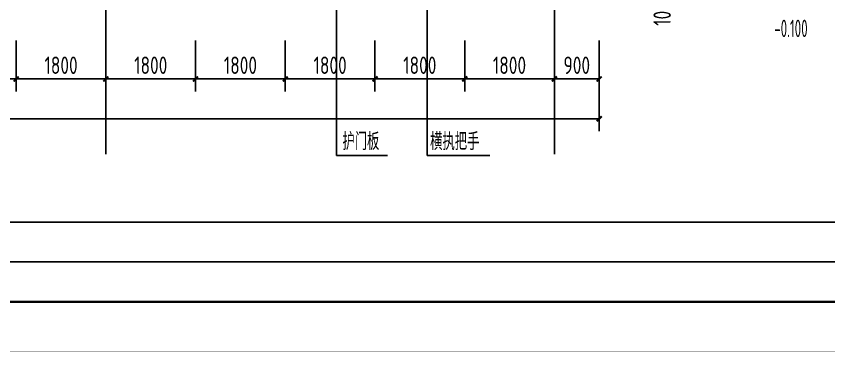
# Model space of a CAD drawing. Extents: x -280168 to 205214, y -148835 to -64913.
# Drawn here: x -137331 to -121024, y -148835 to -142102 of the extents above; entities that cross this region are included whole.
import ezdxf

# ---------------------------------------------------------------- set-up
doc = ezdxf.new("R2010")
doc.units = 0
doc.header["$LTSCALE"] = 1000
doc.header["$MEASUREMENT"] = 0
for name, color, linetype in [('01-标注_尺寸', 124, 'Continuous'), ('01-标注_符号', 200, 'Continuous'), ('02-TEXT_标注', 130, 'Continuous'), ('A-0-图名图例', 2, 'Continuous')]:
    doc.layers.add(name, color=color, linetype=linetype)
doc.layers.add('04-不打印_辅助线', color=165, linetype='Continuous', plot=False)
doc.styles.add('_TCH_DIM', font='ros1.shx', dxfattribs={"width": 0.75, "bigfont": 'jd.shx'})
doc.styles.add('_TCH_DIM_T3', font='ros1.shx', dxfattribs={"width": 0.85, "bigfont": 'jd.shx'})
doc.dimstyles.new('_TCH_ARCH&&100', dxfattribs={"dimtxt": 350, "dimasz": 100, "dimexe": 250, "dimexo": 300, "dimgap": 100, "dimtad": 1, "dimdec": 0, "dimzin": 0, "dimdsep": 46, "dimtxsty": '_TCH_DIM_T3', "dimblk": 'ARCHTICK', "dimcen": 0.09, "dimclrt": 7, "dimazin": 2, "dimtfac": 1, "dimtdec": 0, "dimtix": 1, "dimtmove": 2, "dimatfit": 3, "dimfxl": 0, "dimtolj": 1, "dimtzin": 0, "dimarcsym": 0})

# ---------------------------------------------------------------- blocks, each defined once
blk = doc.blocks.new('图框-A1')
for points, const_width in [([(0, 0), (841, 0), (841, 594), (0, 594)], 0.05), ([(766, 584), (25, 584), (25, 10), (766, 10)], 0.5)]:
    blk.add_lwpolyline(points, close=True, dxfattribs=dict(const_width=const_width))
blk = doc.blocks.new('_ArchTick')
at = {"color": 0, "linetype": 'ByBlock', "const_width": 0.4}
blk.add_lwpolyline([(-0.5, -0.5), (0.5, 0.5)], dxfattribs=at)
blk = doc.blocks.new('*D1190')
at = {"layer": '01-标注_尺寸', "color": 0, "lineweight": -2, "transparency": 16777216}
for p, q in [((-139131, -142592), (-139131, -143611)), ((-137331, -142592), (-137331, -143611)), ((-139131, -143361), (-137331, -143361))]:
    blk.add_line(p, q, dxfattribs=at)
at = {"layer": 'Defpoints', "color": 0, "transparency": 16777216}
for p in [(-139131, -142292), (-137331, -142292), (-137331, -143361)]:
    blk.add_point(p, dxfattribs=at)
at = {"layer": '01-标注_尺寸', "color": 0, "lineweight": -2, "transparency": 16777216, "xscale": 100, "yscale": 100, "zscale": 100, "rotation": 180}
blk.add_blockref('_ArchTick', (-139131, -143361), dxfattribs=at)
at = {"layer": '01-标注_尺寸', "color": 0, "lineweight": -2, "transparency": 16777216, "xscale": 100, "yscale": 100, "zscale": 100}
blk.add_blockref('_ArchTick', (-137331, -143361), dxfattribs=at)
at = {"layer": '01-标注_尺寸', "color": 7, "transparency": 16777216, "insert": (-138231, -143086), "char_height": 350, "attachment_point": 5, "style": '_TCH_DIM_T3'}
blk.add_mtext('\\A1;1800', dxfattribs=at)
blk = doc.blocks.new('*D1191')
at = {"layer": '01-标注_尺寸', "color": 0, "lineweight": -2, "transparency": 16777216}
for p, q in [((-137331, -142592), (-137331, -143611)), ((-135531, -142592), (-135531, -143611)), ((-137331, -143361), (-135531, -143361))]:
    blk.add_line(p, q, dxfattribs=at)
at = {"layer": 'Defpoints', "color": 0, "transparency": 16777216}
for p in [(-137331, -142292), (-135531, -142292), (-135531, -143361)]:
    blk.add_point(p, dxfattribs=at)
at = {"layer": '01-标注_尺寸', "color": 0, "lineweight": -2, "transparency": 16777216, "xscale": 100, "yscale": 100, "zscale": 100, "rotation": 180}
blk.add_blockref('_ArchTick', (-137331, -143361), dxfattribs=at)
at = {"layer": '01-标注_尺寸', "color": 0, "lineweight": -2, "transparency": 16777216, "xscale": 100, "yscale": 100, "zscale": 100}
blk.add_blockref('_ArchTick', (-135531, -143361), dxfattribs=at)
at = {"layer": '01-标注_尺寸', "color": 7, "transparency": 16777216, "insert": (-136431, -143086), "char_height": 350, "attachment_point": 5, "style": '_TCH_DIM_T3'}
blk.add_mtext('\\A1;1800', dxfattribs=at)
blk = doc.blocks.new('*D1192')
at = {"layer": '01-标注_尺寸', "color": 0, "lineweight": -2, "transparency": 16777216}
for p, q in [((-135531, -142592), (-135531, -143611)), ((-133731, -142592), (-133731, -143611)), ((-135531, -143361), (-133731, -143361))]:
    blk.add_line(p, q, dxfattribs=at)
at = {"layer": 'Defpoints', "color": 0, "transparency": 16777216}
for p in [(-135531, -142292), (-133731, -142292), (-133731, -143361)]:
    blk.add_point(p, dxfattribs=at)
at = {"layer": '01-标注_尺寸', "color": 0, "lineweight": -2, "transparency": 16777216, "xscale": 100, "yscale": 100, "zscale": 100, "rotation": 180}
blk.add_blockref('_ArchTick', (-135531, -143361), dxfattribs=at)
at = {"layer": '01-标注_尺寸', "color": 0, "lineweight": -2, "transparency": 16777216, "xscale": 100, "yscale": 100, "zscale": 100}
blk.add_blockref('_ArchTick', (-133731, -143361), dxfattribs=at)
at = {"layer": '01-标注_尺寸', "color": 7, "transparency": 16777216, "insert": (-134631, -143086), "char_height": 350, "attachment_point": 5, "style": '_TCH_DIM_T3'}
blk.add_mtext('\\A1;1800', dxfattribs=at)
blk = doc.blocks.new('*D1193')
at = {"layer": '01-标注_尺寸', "color": 0, "lineweight": -2, "transparency": 16777216}
for p, q in [((-133731, -142592), (-133731, -143611)), ((-131931, -142592), (-131931, -143611)), ((-133731, -143361), (-131931, -143361))]:
    blk.add_line(p, q, dxfattribs=at)
at = {"layer": 'Defpoints', "color": 0, "transparency": 16777216}
for p in [(-133731, -142292), (-131931, -142292), (-131931, -143361)]:
    blk.add_point(p, dxfattribs=at)
at = {"layer": '01-标注_尺寸', "color": 0, "lineweight": -2, "transparency": 16777216, "xscale": 100, "yscale": 100, "zscale": 100, "rotation": 180}
blk.add_blockref('_ArchTick', (-133731, -143361), dxfattribs=at)
at = {"layer": '01-标注_尺寸', "color": 0, "lineweight": -2, "transparency": 16777216, "xscale": 100, "yscale": 100, "zscale": 100}
blk.add_blockref('_ArchTick', (-131931, -143361), dxfattribs=at)
at = {"layer": '01-标注_尺寸', "color": 7, "transparency": 16777216, "insert": (-132831, -143086), "char_height": 350, "attachment_point": 5, "style": '_TCH_DIM_T3'}
blk.add_mtext('\\A1;1800', dxfattribs=at)
blk = doc.blocks.new('*D1194')
at = {"layer": '01-标注_尺寸', "color": 0, "lineweight": -2, "transparency": 16777216}
for p, q in [((-131931, -142592), (-131931, -143611)), ((-130131, -142592), (-130131, -143611)), ((-131931, -143361), (-130131, -143361))]:
    blk.add_line(p, q, dxfattribs=at)
at = {"layer": 'Defpoints', "color": 0, "transparency": 16777216}
for p in [(-131931, -142292), (-130131, -142292), (-130131, -143361)]:
    blk.add_point(p, dxfattribs=at)
at = {"layer": '01-标注_尺寸', "color": 0, "lineweight": -2, "transparency": 16777216, "xscale": 100, "yscale": 100, "zscale": 100, "rotation": 180}
blk.add_blockref('_ArchTick', (-131931, -143361), dxfattribs=at)
at = {"layer": '01-标注_尺寸', "color": 0, "lineweight": -2, "transparency": 16777216, "xscale": 100, "yscale": 100, "zscale": 100}
blk.add_blockref('_ArchTick', (-130131, -143361), dxfattribs=at)
at = {"layer": '01-标注_尺寸', "color": 7, "transparency": 16777216, "insert": (-131031, -143086), "char_height": 350, "attachment_point": 5, "style": '_TCH_DIM_T3'}
blk.add_mtext('\\A1;1800', dxfattribs=at)
blk = doc.blocks.new('*D1195')
at = {"layer": '01-标注_尺寸', "color": 0, "lineweight": -2, "transparency": 16777216}
for p, q in [((-130131, -142592), (-130131, -143611)), ((-128331, -142592), (-128331, -143611)), ((-130131, -143361), (-128331, -143361))]:
    blk.add_line(p, q, dxfattribs=at)
at = {"layer": 'Defpoints', "color": 0, "transparency": 16777216}
for p in [(-130131, -142292), (-128331, -142292), (-128331, -143361)]:
    blk.add_point(p, dxfattribs=at)
at = {"layer": '01-标注_尺寸', "color": 0, "lineweight": -2, "transparency": 16777216, "xscale": 100, "yscale": 100, "zscale": 100, "rotation": 180}
blk.add_blockref('_ArchTick', (-130131, -143361), dxfattribs=at)
at = {"layer": '01-标注_尺寸', "color": 0, "lineweight": -2, "transparency": 16777216, "xscale": 100, "yscale": 100, "zscale": 100}
blk.add_blockref('_ArchTick', (-128331, -143361), dxfattribs=at)
at = {"layer": '01-标注_尺寸', "color": 7, "transparency": 16777216, "insert": (-129231, -143086), "char_height": 350, "attachment_point": 5, "style": '_TCH_DIM_T3'}
blk.add_mtext('\\A1;1800', dxfattribs=at)
blk = doc.blocks.new('*D1196')
at = {"layer": '01-标注_尺寸', "color": 0, "lineweight": -2, "transparency": 16777216}
for p, q in [((-128331, -142592), (-128331, -143611)), ((-126531, -142592), (-126531, -143611)), ((-128331, -143361), (-126531, -143361))]:
    blk.add_line(p, q, dxfattribs=at)
at = {"layer": 'Defpoints', "color": 0, "transparency": 16777216}
for p in [(-128331, -142292), (-126531, -142292), (-126531, -143361)]:
    blk.add_point(p, dxfattribs=at)
at = {"layer": '01-标注_尺寸', "color": 0, "lineweight": -2, "transparency": 16777216, "xscale": 100, "yscale": 100, "zscale": 100, "rotation": 180}
blk.add_blockref('_ArchTick', (-128331, -143361), dxfattribs=at)
at = {"layer": '01-标注_尺寸', "color": 0, "lineweight": -2, "transparency": 16777216, "xscale": 100, "yscale": 100, "zscale": 100}
blk.add_blockref('_ArchTick', (-126531, -143361), dxfattribs=at)
at = {"layer": '01-标注_尺寸', "color": 7, "transparency": 16777216, "insert": (-127431, -143086), "char_height": 350, "attachment_point": 5, "style": '_TCH_DIM_T3'}
blk.add_mtext('\\A1;1800', dxfattribs=at)
blk = doc.blocks.new('*D1197')
at = {"layer": '01-标注_尺寸', "color": 0, "lineweight": -2, "transparency": 16777216}
for p, q in [((-126531, -142592), (-126531, -143611)), ((-125631, -142592), (-125631, -143611)), ((-126531, -143361), (-125631, -143361))]:
    blk.add_line(p, q, dxfattribs=at)
at = {"layer": 'Defpoints', "color": 0, "transparency": 16777216}
for p in [(-126531, -142292), (-125631, -142292), (-125631, -143361)]:
    blk.add_point(p, dxfattribs=at)
at = {"layer": '01-标注_尺寸', "color": 0, "lineweight": -2, "transparency": 16777216, "xscale": 100, "yscale": 100, "zscale": 100, "rotation": 180}
blk.add_blockref('_ArchTick', (-126531, -143361), dxfattribs=at)
at = {"layer": '01-标注_尺寸', "color": 0, "lineweight": -2, "transparency": 16777216, "xscale": 100, "yscale": 100, "zscale": 100}
blk.add_blockref('_ArchTick', (-125631, -143361), dxfattribs=at)
at = {"layer": '01-标注_尺寸', "color": 7, "transparency": 16777216, "insert": (-126081, -143086), "char_height": 350, "attachment_point": 5, "style": '_TCH_DIM_T3'}
blk.add_mtext('\\A1;900', dxfattribs=at)
blk = doc.blocks.new('*D1198')
at = {"layer": '01-标注_尺寸', "color": 0, "lineweight": -2, "transparency": 16777216}
for p, q in [((-161931, -142916), (-161931, -144411)), ((-125631, -142916), (-125631, -144411)), ((-161931, -144161), (-125631, -144161))]:
    blk.add_line(p, q, dxfattribs=at)
at = {"layer": 'Defpoints', "color": 0, "transparency": 16777216}
for p in [(-161931, -142616), (-125631, -142616), (-125631, -144161)]:
    blk.add_point(p, dxfattribs=at)
at = {"layer": '01-标注_尺寸', "color": 0, "lineweight": -2, "transparency": 16777216, "xscale": 100, "yscale": 100, "zscale": 100, "rotation": 180}
blk.add_blockref('_ArchTick', (-161931, -144161), dxfattribs=at)
at = {"layer": '01-标注_尺寸', "color": 0, "lineweight": -2, "transparency": 16777216, "xscale": 100, "yscale": 100, "zscale": 100}
blk.add_blockref('_ArchTick', (-125631, -144161), dxfattribs=at)
at = {"layer": '01-标注_尺寸', "color": 7, "transparency": 16777216, "insert": (-143781, -143886), "char_height": 350, "attachment_point": 5, "style": '_TCH_DIM_T3'}
blk.add_mtext('\\A1;36300', dxfattribs=at)
blk = doc.blocks.new('*D1199')
at = {"layer": '01-标注_尺寸', "color": 0, "lineweight": -2, "transparency": 16777216}
for p, q in [((-124786, -141666), (-123843, -141666)), ((-124093, -141666), (-124093, -141566)), ((-124093, -141766), (-124093, -141666)), ((-124786, -141766), (-123843, -141766)), ((-124093, -141766), (-124093, -141866))]:
    blk.add_line(p, q, dxfattribs=at)
at = {"layer": 'Defpoints', "color": 0, "transparency": 16777216}
for p in [(-125086, -141666), (-124093, -141666), (-125086, -141766)]:
    blk.add_point(p, dxfattribs=at)
at = {"layer": '01-标注_尺寸', "color": 0, "lineweight": -2, "transparency": 16777216, "xscale": 100, "yscale": 100, "zscale": 100}
for p, rotation in [((-124093, -141666), 270), ((-124093, -141766), 90)]:
    blk.add_blockref('_ArchTick', p, dxfattribs=dict(at, rotation=rotation))
at = {"layer": '01-标注_尺寸', "color": 7, "transparency": 16777216, "insert": (-124368, -142056), "char_height": 350, "attachment_point": 5, "rotation": 90, "style": '_TCH_DIM_T3'}
blk.add_mtext('\\A1;100', dxfattribs=at)

msp = doc.modelspace()

# ---------------------------------------------------------------- linework, layer by layer
at = {"layer": '01-标注_符号'}
for p, q in [((-129080.9, -140791.1), (-129080.9, -144893.4)), ((-130901.2, -141549.6), (-130901.2, -144893.4)), ((-130901.2, -144893.4), (-129883, -144893.4)), ((-129080.9, -144893.4), (-127829, -144893.4))]:
    msp.add_line(p, q, dxfattribs=at)
at = {"layer": '04-不打印_辅助线'}
for p, q in [((-135530.9, -128762.6), (-135530.9, -144868.6)), ((-126530.9, -128762.6), (-126530.9, -144868.6))]:
    msp.add_line(p, q, dxfattribs=at)
at = {"layer": 'A-0-图名图例'}
for p, q in [((-193565.1, -146232.1), (-119465.1, -146232.1)), ((-193565.1, -147032.1), (-119465.1, -147032.1)), ((-193565.1, -147832.1), (-119465.1, -147832.1))]:
    msp.add_line(p, q, dxfattribs=at)

# ---------------------------------------------------------------- block references
at = {"xscale": 100, "yscale": 100, "zscale": 100}
msp.add_blockref('图框-A1', (-196065.1, -148832.1), dxfattribs=at)

# ---------------------------------------------------------------- texts
at = {"layer": '02-TEXT_标注', "style": '_TCH_DIM'}
for s, height, width, p in [('-0.100', 350, 0.6375, (-122118.5, -142521.1)), ('护门板', 347.29, 0.75, (-130785.7, -144788.4)), ('横执把手', 347.29, 0.75, (-129024.7, -144788.4))]:
    msp.add_text(s, height=height, dxfattribs=dict(at, width=width)).set_placement(p)

# ---------------------------------------------------------------- dimensions: what is measured, and where the dimension line sits
at = {"layer": '01-标注_尺寸'}
dim = msp.add_linear_dim(base=(-124092.8, -141666.1), p1=(-125086.3, -141766.1), p2=(-125086.3, -141666.1), angle=90, dimstyle='_TCH_ARCH&&100', dxfattribs=at)
dim.commit()
dim.dimension.update_dxf_attribs({"geometry": '*D1199', "text_midpoint": (-124367.8, -142055.7), "dimtype": 161})
for p1, p2, distance, picture, middle in [((-139130.9, -142292.5), (-137330.9, -142292.5), -1068.4, '*D1190', (-138230.9, -143085.8)), ((-137330.9, -142292.5), (-135530.9, -142292.5), -1068.4, '*D1191', (-136430.9, -143085.8)), ((-135530.9, -142292.5), (-133730.9, -142292.5), -1068.4, '*D1192', (-134630.9, -143085.8)), ((-133730.9, -142292.5), (-131930.9, -142292.5), -1068.4, '*D1193', (-132830.9, -143085.8)), ((-131930.9, -142292.5), (-130130.9, -142292.5), -1068.4, '*D1194', (-131030.9, -143085.8)), ((-130130.9, -142292.5), (-128330.9, -142292.5), -1068.4, '*D1195', (-129230.9, -143085.8)), ((-128330.9, -142292.5), (-126530.9, -142292.5), -1068.4, '*D1196', (-127430.9, -143085.8)), ((-126530.9, -142292.5), (-125630.9, -142292.5), -1068.4, '*D1197', (-126080.9, -143085.8)), ((-161930.9, -142616.1), (-125630.9, -142616.1), -1544.7, '*D1198', (-143780.9, -143885.8))]:
    dim = msp.add_aligned_dim(p1=p1, p2=p2, distance=distance, dimstyle='_TCH_ARCH&&100', dxfattribs=at)
    dim.commit()
    dim.dimension.update_dxf_attribs({"geometry": picture, "text_midpoint": middle})

doc.saveas('drawing.dxf')
